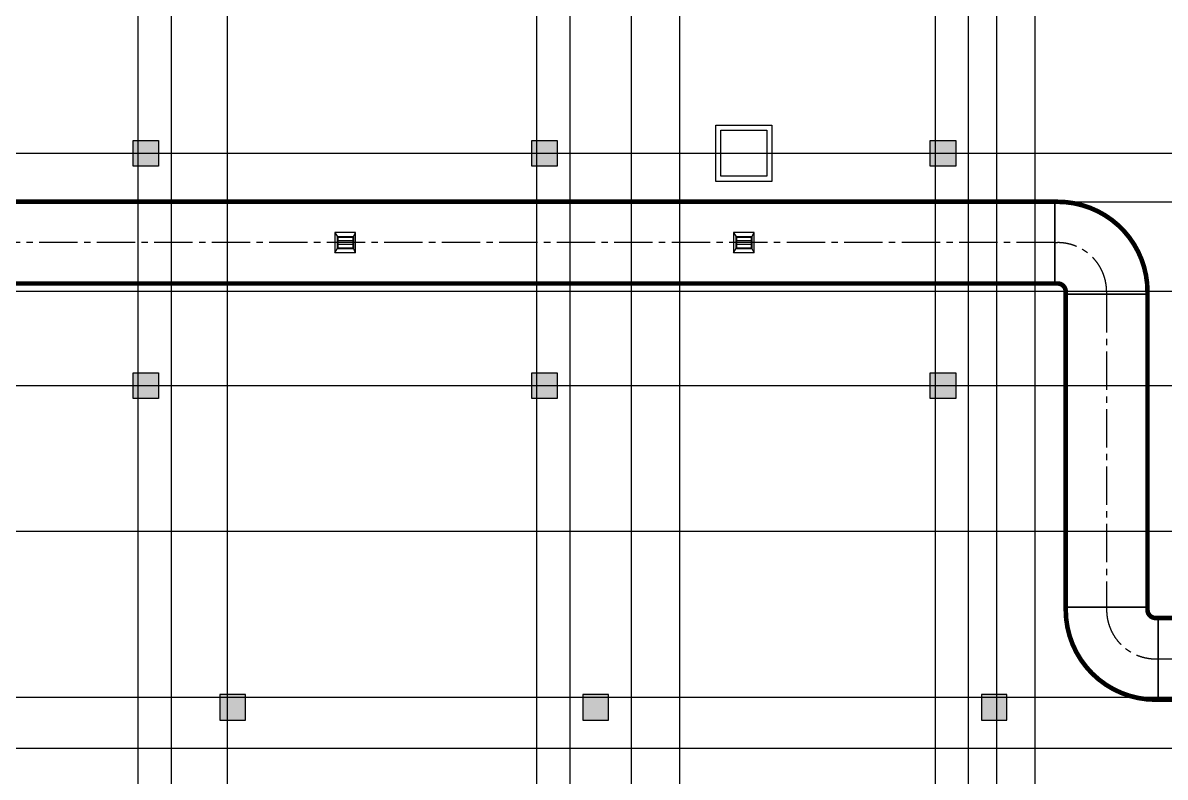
# Model space of a CAD drawing. Extents: x 369444 to 684549, y -549309 to 575337.
# Drawn here: x 418417 to 440770, y 201789 to 216562 of the extents above; entities that cross this region are included whole.
import ezdxf

# ---------------------------------------------------------------- set-up
doc = ezdxf.new("R2010")
doc.units = 0
doc.header["$LTSCALE"] = 1000
doc.header["$MEASUREMENT"] = 0
doc.linetypes.add('CENTER2', pattern=[1.125, 0.75, -0.125, 0.125, -0.125])
doc.linetypes.add('DASH', pattern=[0.35, 0.25, -0.1])
for name, color, linetype in [('COLUMN', 9, 'Continuous'), ('DOTE', 1, 'Continuous'), ('DUCT-排烟中心线', 5, 'CENTER2'), ('DUCT-排烟法兰', 4, 'Continuous'), ('DUCT-排烟管', 2, 'Continuous'), ('DUCT-排烟管端线', 4, 'Continuous'), ('二期轮廓线', 8, 'DASH'), ('车库集水坑', 60, 'Continuous'), ('风管标注', 3, 'Continuous')]:
    doc.layers.add(name, color=color, linetype=linetype)

# ---------------------------------------------------------------- blocks, each defined once
blk = doc.blocks.new('column500')
h = blk.add_hatch(color=0)
h.dxf.hatch_style = 1
h.paths.add_polyline_path([(-216381, -381440), (-215881, -381440), (-215881, -380940), (-216381, -380940)])
at = {"color": 0}
blk.add_lwpolyline([(-216381, -381440), (-215881, -381440), (-215881, -380940), (-216381, -380940)], close=True, dxfattribs=at)
blk = doc.blocks.new('56154dghgh')
at = {"layer": '车库集水坑', "lineweight": -2}
for points in [[(525097111, 3952329891), (525098211, 3952329891), (525098211, 3952328791), (525097111, 3952328791)], [(525097211, 3952329791), (525098111, 3952329791), (525098111, 3952328891), (525097211, 3952328891)]]:
    blk.add_lwpolyline(points, close=True, dxfattribs=at)
blk = doc.blocks.new('N-风管')
at = {"color": 0}
for p, q in [((38489260480.664528, 3905306930.868388, 2600), (38489260528.664528, 3905306841.979499, 2600)), ((38489260880.664528, 3905306930.868388, 2600), (38489260480.664528, 3905306930.868388, 2600)), ((38489260480.664528, 3905306930.868388, 2600), (38489260480.664528, 3905306530.868388, 2600)), ((38489260840.664528, 3905306841.979499, 2600), (38489260880.664528, 3905306930.868388, 2600)), ((38489260880.664528, 3905306530.868388, 2600), (38489260880.664528, 3905306930.868388, 2600)), ((38489268280.664528, 3905306930.868388, 2600), (38489268328.664528, 3905306841.979499, 2600)), ((38489268680.664528, 3905306930.868388, 2600), (38489268280.664528, 3905306930.868388, 2600)), ((38489268280.664528, 3905306930.868388, 2600), (38489268280.664528, 3905306530.868388, 2600)), ((38489268640.664528, 3905306841.979499, 2600), (38489268680.664528, 3905306930.868388, 2600)), ((38489268680.664528, 3905306530.868388, 2600), (38489268680.664528, 3905306930.868388, 2600)), ((38489260480.664528, 3905306530.868388, 2600), (38489260528.664528, 3905306619.757277, 2600)), ((38489260840.664528, 3905306767.905425, 2600), (38489260528.664528, 3905306767.905425, 2600)), ((38489260840.664528, 3905306693.831351, 2600), (38489260528.664528, 3905306693.831351, 2600)), ((38489260880.664528, 3905306530.868388, 2600), (38489260840.664528, 3905306619.757277, 2600)), ((38489268280.664528, 3905306530.868388, 2600), (38489268328.664528, 3905306619.757277, 2600)), ((38489268640.664528, 3905306767.905425, 2600), (38489268328.664528, 3905306767.905425, 2600)), ((38489268640.664528, 3905306693.831351, 2600), (38489268328.664528, 3905306693.831351, 2600)), ((38489268680.664528, 3905306530.868388, 2600), (38489268640.664528, 3905306619.757277, 2600))]:
    blk.add_line(p, q, dxfattribs=at)
at = {"color": 0, "lineweight": 40}
for p, q in [((38489260528.664528, 3905306841.979499, 2600), (38489260528.664528, 3905306619.757277, 2600)), ((38489260528.664528, 3905306841.979499, 2600), (38489260840.664528, 3905306841.979499, 2600)), ((38489260840.664528, 3905306619.757277, 2600), (38489260840.664528, 3905306841.979499, 2600)), ((38489268328.664528, 3905306841.979499, 2600), (38489268328.664528, 3905306619.757277, 2600)), ((38489268328.664528, 3905306841.979499, 2600), (38489268640.664528, 3905306841.979499, 2600)), ((38489268640.664528, 3905306619.757277, 2600), (38489268640.664528, 3905306841.979499, 2600)), ((38489260528.664528, 3905306619.757277, 2600), (38489260840.664528, 3905306619.757277, 2600)), ((38489268328.664528, 3905306619.757277, 2600), (38489268640.664528, 3905306619.757277, 2600))]:
    blk.add_line(p, q, dxfattribs=at)
at = {"color": 0, "linetype": 'Continuous'}
for p, q in [((38489260880.664528, 3905306530.868388, 2600), (38489260480.664528, 3905306530.868388, 2600)), ((38489268680.664528, 3905306530.868388, 2600), (38489268280.664528, 3905306530.868388, 2600))]:
    blk.add_line(p, q, dxfattribs=at)
at = {"layer": 'DUCT-排烟中心线', "color": 0}
for p, q in [((38489274570.427254, 3905306730.868703), (38489248183.361656, 3905306730.868304)), ((38489274570.627251, 3905306730.868703), (38489274620.627251, 3905306730.868704)), ((38489275580.627274, 3905305770.868704), (38489275580.627274, 3905305720.868704)), ((38489275580.627274, 3905305720.668705), (38489275580.627274, 3905299589.7)), ((38489275580.627274, 3905299589.5), (38489275580.627274, 3905299539.5)), ((38489276540.627274, 3905298579.5), (38489276590.627274, 3905298579.5)), ((38489276590.827263, 3905298579.5), (38489279430.469627, 3905298579.5))]:
    blk.add_line(p, q, dxfattribs=at)
for centre, radius, start, end in [((38489274620.627258, 3905305770.868698), 960.000006, 0.00000037, 90.0000004536), ((38489276540.627274, 3905299539.5), 960, 180.0000000285, 270)]:
    blk.add_arc(centre, radius, start, end, dxfattribs=at)
at = {"layer": 'DUCT-排烟法兰', "color": 0}
for p, q in [((38489274570.527252, 3905307570.868703), (38489274570.527252, 3905305890.868703)), ((38489274740.627274, 3905305720.768704), (38489276420.627274, 3905305720.768704)), ((38489276420.627274, 3905299589.6), (38489274740.627274, 3905299589.6)), ((38489276590.727257, 3905297739.5), (38489276590.727257, 3905299419.5))]:
    blk.add_line(p, q, dxfattribs=at)
at = {"layer": 'DUCT-排烟管', "color": 0, "const_width": 90}
for points in [[(38489274570.427238, 3905307530.868703), (38489248183.361649, 3905307530.868304)], [(38489274570.627243, 3905307530.868703), (38489274620.627243, 3905307530.868704)], [(38489248183.361679, 3905305930.868304), (38489274570.427269, 3905305930.868703)], [(38489274620.627274, 3905305930.868704), (38489274570.627274, 3905305930.868703)], [(38489274780.627274, 3905305720.868704), (38489274780.627274, 3905305770.868704)], [(38489274780.627274, 3905305720.668705), (38489274780.627274, 3905299589.7)], [(38489276380.627274, 3905305770.868704), (38489276380.627274, 3905305720.868704)], [(38489276380.627274, 3905299589.7), (38489276380.627274, 3905305720.668705)], [(38489274780.627274, 3905299589.5), (38489274780.627274, 3905299539.5)], [(38489276380.627274, 3905299539.5), (38489276380.627274, 3905299589.5)], [(38489276590.627274, 3905299379.5), (38489276540.627274, 3905299379.5)], [(38489279430.469627, 3905299379.5), (38489276590.827263, 3905299379.5)], [(38489276540.627274, 3905297779.5), (38489276590.627274, 3905297779.5)], [(38489276590.827263, 3905297779.5), (38489279430.469627, 3905297779.5)]]:
    blk.add_lwpolyline(points, dxfattribs=at)
at = {"layer": 'DUCT-排烟管', "color": 0, "extrusion": (0, 0, -1), "const_width": 90}
for points in [[(-38489274620.627243, 3905307530.868704, 0.4142135698), (-38489276380.627274, 3905305770.868704)], [(-38489274620.627274, 3905305930.868704, 0.414213565), (-38489274780.627274, 3905305770.868704)]]:
    blk.add_lwpolyline(points, format="xyb", dxfattribs=at)
at = {"layer": 'DUCT-排烟管', "color": 0, "const_width": 90}
for points in [[(38489274780.627274, 3905299539.5, 0.4142135623), (38489276540.627274, 3905297779.5)], [(38489276380.627274, 3905299539.5, 0.4142135624), (38489276540.627274, 3905299379.5)]]:
    blk.add_lwpolyline(points, format="xyb", dxfattribs=at)
at = {"layer": 'DUCT-排烟管端线', "color": 0}
for p, q in [((38489274570.427269, 3905305930.868703), (38489274570.427238, 3905307530.868703)), ((38489274570.627243, 3905307530.868703), (38489274570.627274, 3905305930.868703)), ((38489276380.627274, 3905305720.868704), (38489274780.627274, 3905305720.868704)), ((38489276380.627274, 3905305720.668705), (38489274780.627274, 3905305720.668705)), ((38489274780.627274, 3905299589.7), (38489276380.627274, 3905299589.7)), ((38489274780.627274, 3905299589.5), (38489276380.627274, 3905299589.5)), ((38489276590.627274, 3905297779.5), (38489276590.627274, 3905299379.5)), ((38489276590.827263, 3905299379.5), (38489276590.827263, 3905297779.5))]:
    blk.add_line(p, q, dxfattribs=at)

msp = doc.modelspace()

# ---------------------------------------------------------------- linework, layer by layer
at = {"layer": 'DOTE', "color": 8}
for p, q in [((420674.5, 59364.2), (420674.5, 476704.8)), ((421324.5, 59364.2), (421324.5, 476704.8)), ((428474.5, 59364.2), (428474.5, 476704.8)), ((429124.5, 59364.2), (429124.5, 476704.8)), ((436274.5, 59364.2), (436274.5, 476704.8)), ((436924.5, 59364.2), (436924.5, 476704.8)), ((422424.5, 59364.2), (422424.5, 261807)), ((430324.5, 59364.2), (430324.5, 261807)), ((431274.5, 59364.2), (431274.5, 261807)), ((437474.5, 59364.2), (437474.5, 261807)), ((438224.5, 59364.2), (438224.5, 261807))]:
    msp.add_line(p, q, dxfattribs=at)
at = {"layer": 'DOTE', "color": 8, "lineweight": -2}
for p, q in [((377844.4, 214007), (624570.9, 214007)), ((377844.4, 213057), (624570.9, 213057)), ((377844.4, 211307), (624570.9, 211307)), ((377844.4, 209457), (624570.9, 209457)), ((377844.4, 206607), (624570.9, 206607)), ((377844.4, 203357), (624570.9, 203357)), ((377844.4, 202357), (624570.9, 202357))]:
    msp.add_line(p, q, dxfattribs=at)
at = {"layer": '二期轮廓线', "ltscale": 6}
msp.add_lwpolyline([(380274.6, 203357), (599524.6, 203357), (599524.6, 204707), (600424.6, 204707), (600424.6, 218107), (610674.6, 218107), (610674.6, 217107), (610674.6, 217107), (614474.6, 217107), (614474.6, 226657), (605824.6, 226657), (605824.6, 239057), (599524.6, 239057), (599524.6, 249357.4), (600424.6, 249357.4), (600424.6, 259157)], dxfattribs=at)

# ---------------------------------------------------------------- block references
at = {"layer": 'COLUMN', "color": 8, "xscale": -1, "rotation": 270}
for p in [(802014.4, 430137.9), (809814.4, 430137.9), (817614.4, 430137.9), (802014.4, 425587.9), (809814.4, 425587.9), (817614.4, 425587.9)]:
    msp.add_blockref('column500', p, dxfattribs=at)
at = {"layer": 'COLUMN', "color": 8, "rotation": 270}
for p in [(803714.4, -12973.9, -96.5), (810814.4, -12973.9), (818614.4, -12973.9, 96.5)]:
    msp.add_blockref('column500', p, dxfattribs=at)
at = {"layer": '车库集水坑', "lineweight": -2}
msp.add_blockref('56154dghgh', (-524665136.4, -3952115334.5, 96.5), dxfattribs=at)
at = {"layer": '风管标注', "color": 8}
msp.add_blockref('N-风管', (-38488835956.2, -3905094473.4), dxfattribs=at)

doc.saveas('drawing.dxf')
